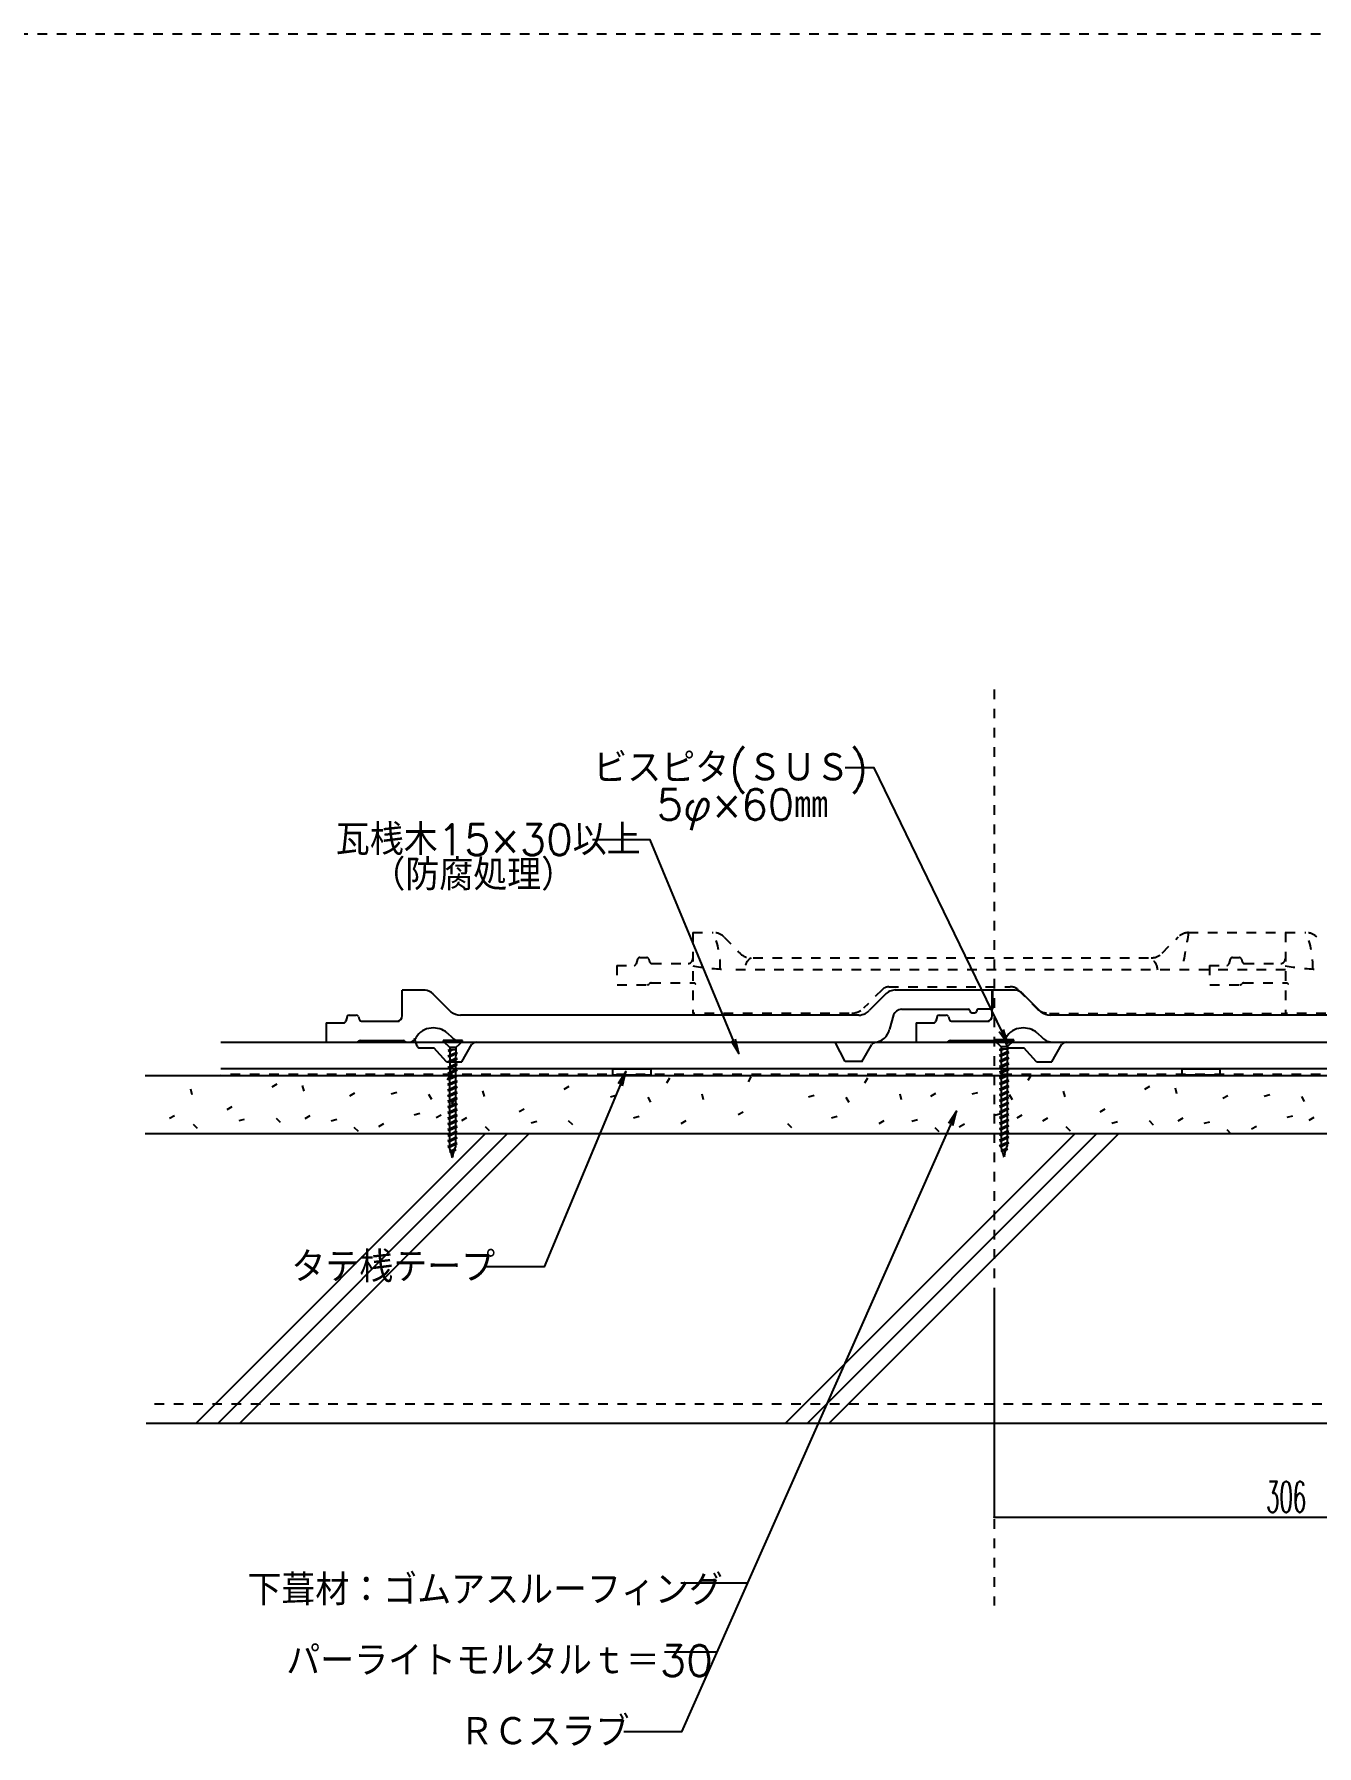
# Model space of a CAD drawing. Extents: x -1727 to 4652, y -2308 to 2357.
# Drawn here: x 3049 to 3714, y 1213 to 2100 of the extents above; entities that cross this region are included whole.
import ezdxf

# ---------------------------------------------------------------- set-up
doc = ezdxf.new("R2010")
doc.units = 0
doc.header["$LTSCALE"] = 5
doc.linetypes.add('DOT', pattern=[2, 1, -1])
for name, color, linetype in [('0-1', 7, 'CONTINUOUS'), ('0-2', 7, 'CONTINUOUS'), ('0-3', 7, 'CONTINUOUS'), ('0-4', 7, 'CONTINUOUS'), ('0-A', 7, 'CONTINUOUS'), ('0-F', 7, 'CONTINUOUS')]:
    doc.layers.add(name, color=color, linetype=linetype)
doc.styles.get("Standard").update_dxf_attribs({"font": 'txt.shx', "bigfont": 'extfont.shx'})

msp = doc.modelspace()

# ---------------------------------------------------------------- linework, layer by layer
at = {"layer": '0-1', "color": 4, "linetype": 'CONTINUOUS'}
for p, q in [((3260.9505, 1578.6172), (3260.9496, 1578.2014)), ((3271.0129, 1578.5936), (3260.9505, 1578.6172)), ((3271.0119, 1578.1778), (3271.0129, 1578.5936)), ((3546.8327, 1578.9947), (3546.8317, 1578.5789)), ((3546.8317, 1578.5789), (3550.2857, 1575.3686)), ((3546.8317, 1578.5789), (3556.8941, 1578.5553)), ((3556.895, 1578.9711), (3546.8327, 1578.9947)), ((3556.8941, 1578.5553), (3553.4078, 1575.3612)), ((3556.8941, 1578.5553), (3556.895, 1578.9711)), ((3260.9496, 1578.2014), (3271.0119, 1578.1778)), ((3260.9496, 1578.2014), (3264.4036, 1574.991)), ((3268.3675, 1572.0072), (3263.5616, 1570.5528)), ((3263.5616, 1570.5528), (3264.4202, 1571.0009)), ((3263.5616, 1570.5528), (3264.4181, 1570.1006)), ((3263.5684, 1573.4552), (3264.2437, 1573.7364)), ((3264.4954, 1573.7358), (3263.5684, 1573.4552)), ((3263.5684, 1573.4552), (3264.4249, 1573.0031)), ((3267.6969, 1573.7283), (3264.2437, 1573.7364)), ((3267.5227, 1573.7287), (3264.4006, 1573.736)), ((3267.5169, 1574.9837), (3264.4036, 1574.991)), ((3264.4181, 1570.1006), (3264.4133, 1568.0695)), ((3267.5088, 1571.5591), (3264.4181, 1570.1006)), ((3264.4249, 1573.0031), (3264.4202, 1571.0009)), ((3264.4202, 1571.0009), (3267.5109, 1572.4593)), ((3265.9703, 1573.7323), (3264.4249, 1573.0031)), ((3264.4296, 1574.9909), (3264.4266, 1573.7149)), ((3264.4266, 1573.7359), (3264.4266, 1573.7149)), ((3267.5088, 1571.5591), (3267.5041, 1569.5279)), ((3268.3675, 1572.0072), (3267.5088, 1571.5591)), ((3268.3675, 1572.0072), (3267.5109, 1572.4593)), ((3267.5169, 1574.9837), (3267.5139, 1573.7287)), ((3271.0119, 1578.1778), (3267.5256, 1574.9837)), ((3554.2496, 1572.3848), (3549.4437, 1570.9303)), ((3549.4437, 1570.9303), (3550.3024, 1571.3784)), ((3549.4437, 1570.9303), (3550.3003, 1570.4782)), ((3549.4505, 1573.8328), (3550.1258, 1574.1139)), ((3550.3776, 1574.1133), (3549.4505, 1573.8328)), ((3549.4505, 1573.8328), (3550.3071, 1573.3807)), ((3553.579, 1574.1058), (3550.1258, 1574.1139)), ((3553.4049, 1574.1062), (3550.2828, 1574.1136)), ((3553.399, 1575.3613), (3550.2857, 1575.3686)), ((3550.3003, 1570.4782), (3550.2955, 1568.4471)), ((3550.2955, 1568.4471), (3553.3862, 1569.9055)), ((3553.391, 1571.9367), (3550.3003, 1570.4782)), ((3550.3071, 1573.3807), (3550.3024, 1571.3784)), ((3550.3024, 1571.3784), (3553.3931, 1572.8369)), ((3551.8524, 1574.1099), (3550.3071, 1573.3807)), ((3550.3117, 1575.3685), (3550.3087, 1574.0925)), ((3550.3088, 1574.1135), (3550.3087, 1574.0925)), ((3553.391, 1571.9367), (3553.3862, 1569.9055)), ((3554.2428, 1569.4534), (3553.3862, 1569.9055)), ((3554.2496, 1572.3848), (3553.391, 1571.9367)), ((3554.2496, 1572.3848), (3553.3931, 1572.8369)), ((3553.399, 1575.3613), (3553.3961, 1574.1063)), ((3268.3469, 1563.213), (3263.541, 1561.7586)), ((3263.541, 1561.7586), (3264.3996, 1562.2067)), ((3263.541, 1561.7586), (3264.3975, 1561.3065)), ((3268.3537, 1566.1444), (3263.5478, 1564.69)), ((3263.5478, 1564.69), (3264.4065, 1565.1381)), ((3263.5478, 1564.69), (3264.4044, 1564.2379)), ((3268.3606, 1569.0758), (3263.5547, 1567.6214)), ((3263.5547, 1567.6214), (3264.4133, 1568.0695)), ((3263.5547, 1567.6214), (3264.4112, 1567.1693)), ((3264.3975, 1561.3065), (3264.3927, 1559.2753)), ((3267.4882, 1562.7649), (3264.3975, 1561.3065)), ((3264.4044, 1564.2379), (3264.3996, 1562.2067)), ((3264.4044, 1564.2379), (3264.3996, 1562.2067)), ((3264.3996, 1562.2067), (3267.4903, 1563.6652)), ((3267.4951, 1565.6963), (3264.4044, 1564.2379)), ((3264.4112, 1567.1693), (3264.4065, 1565.1381)), ((3264.4065, 1565.1381), (3267.4972, 1566.5966)), ((3267.502, 1568.6277), (3264.4112, 1567.1693)), ((3264.4133, 1568.0695), (3267.5041, 1569.5279)), ((3267.4882, 1562.7649), (3267.4835, 1560.7338)), ((3268.3469, 1563.213), (3267.4882, 1562.7649)), ((3267.4951, 1565.6963), (3267.4903, 1563.6652)), ((3268.3469, 1563.213), (3267.4903, 1563.6652)), ((3268.3537, 1566.1444), (3267.4951, 1565.6963)), ((3267.502, 1568.6277), (3267.4972, 1566.5966)), ((3268.3537, 1566.1444), (3267.4972, 1566.5966)), ((3268.3606, 1569.0758), (3267.502, 1568.6277)), ((3268.3606, 1569.0758), (3267.5041, 1569.5279)), ((3554.229, 1563.5906), (3549.4231, 1562.1362)), ((3549.4231, 1562.1362), (3550.2818, 1562.5843)), ((3549.4231, 1562.1362), (3550.2797, 1561.6841)), ((3554.2359, 1566.522), (3549.43, 1565.0676)), ((3549.43, 1565.0676), (3550.2886, 1565.5157)), ((3549.43, 1565.0676), (3550.2865, 1564.6154)), ((3554.2428, 1569.4534), (3549.4369, 1567.999)), ((3549.4369, 1567.999), (3550.2955, 1568.4471)), ((3549.4369, 1567.999), (3550.2934, 1567.5468)), ((3550.2797, 1561.6841), (3550.2749, 1559.6529)), ((3550.2749, 1559.6529), (3553.3656, 1561.1114)), ((3553.3704, 1563.1425), (3550.2797, 1561.6841)), ((3550.2865, 1564.6154), (3550.2818, 1562.5843)), ((3550.2865, 1564.6154), (3550.2818, 1562.5843)), ((3550.2818, 1562.5843), (3553.3725, 1564.0427)), ((3553.3773, 1566.0739), (3550.2865, 1564.6154)), ((3550.2934, 1567.5468), (3550.2886, 1565.5157)), ((3550.2886, 1565.5157), (3553.3794, 1566.9741)), ((3553.3841, 1569.0053), (3550.2934, 1567.5468)), ((3553.3704, 1563.1425), (3553.3656, 1561.1114)), ((3554.2222, 1560.6592), (3553.3656, 1561.1114)), ((3554.229, 1563.5906), (3553.3704, 1563.1425)), ((3553.3773, 1566.0739), (3553.3725, 1564.0427)), ((3554.229, 1563.5906), (3553.3725, 1564.0427)), ((3554.2359, 1566.522), (3553.3773, 1566.0739)), ((3553.3841, 1569.0053), (3553.3794, 1566.9741)), ((3554.2359, 1566.522), (3553.3794, 1566.9741)), ((3554.2428, 1569.4534), (3553.3841, 1569.0053)), ((3268.3263, 1554.4189), (3263.5203, 1552.9645)), ((3263.5203, 1552.9645), (3264.379, 1553.4126)), ((3263.5203, 1552.9645), (3264.3769, 1552.5123)), ((3268.3331, 1557.3503), (3263.5272, 1555.8958)), ((3263.5272, 1555.8958), (3264.3859, 1556.344)), ((3263.5272, 1555.8958), (3264.3837, 1555.4437)), ((3268.34, 1560.2817), (3263.5341, 1558.8272)), ((3263.5341, 1558.8272), (3264.3927, 1559.2753)), ((3263.5341, 1558.8272), (3264.3906, 1558.3751)), ((3264.3769, 1552.5123), (3264.3721, 1550.4812)), ((3264.3721, 1550.4812), (3267.4629, 1551.9396)), ((3267.4676, 1553.9708), (3264.3769, 1552.5123)), ((3264.3837, 1555.4437), (3264.379, 1553.4126)), ((3264.379, 1553.4126), (3267.4697, 1554.871)), ((3267.4745, 1556.9022), (3264.3837, 1555.4437)), ((3264.3906, 1558.3751), (3264.3859, 1556.344)), ((3264.3859, 1556.344), (3267.4766, 1557.8024)), ((3267.4814, 1559.8336), (3264.3906, 1558.3751)), ((3264.3927, 1559.2753), (3267.4835, 1560.7338)), ((3267.4676, 1553.9708), (3267.4629, 1551.9396)), ((3268.3194, 1551.4875), (3267.4629, 1551.9396)), ((3268.3263, 1554.4189), (3267.4676, 1553.9708)), ((3267.4745, 1556.9022), (3267.4697, 1554.871)), ((3268.3263, 1554.4189), (3267.4697, 1554.871)), ((3268.3331, 1557.3503), (3267.4745, 1556.9022)), ((3267.4814, 1559.8336), (3267.4766, 1557.8024)), ((3268.3331, 1557.3503), (3267.4766, 1557.8024)), ((3268.34, 1560.2817), (3267.4814, 1559.8336)), ((3268.34, 1560.2817), (3267.4835, 1560.7338)), ((3554.2084, 1554.7965), (3549.4025, 1553.342)), ((3549.4025, 1553.342), (3550.2612, 1553.7901)), ((3549.4025, 1553.342), (3550.259, 1552.8899)), ((3554.2153, 1557.7279), (3549.4094, 1556.2734)), ((3549.4094, 1556.2734), (3550.268, 1556.7215)), ((3549.4094, 1556.2734), (3550.2659, 1555.8213)), ((3554.2222, 1560.6592), (3549.4163, 1559.2048)), ((3549.4163, 1559.2048), (3550.2749, 1559.6529)), ((3549.4163, 1559.2048), (3550.2728, 1558.7527)), ((3550.259, 1552.8899), (3550.2543, 1550.8588)), ((3550.2543, 1550.8588), (3553.345, 1552.3172)), ((3553.3498, 1554.3484), (3550.259, 1552.8899)), ((3550.2659, 1555.8213), (3550.2612, 1553.7901)), ((3550.2612, 1553.7901), (3553.3519, 1555.2486)), ((3553.3567, 1557.2798), (3550.2659, 1555.8213)), ((3550.2728, 1558.7527), (3550.268, 1556.7215)), ((3550.268, 1556.7215), (3553.3588, 1558.18)), ((3553.3635, 1560.2111), (3550.2728, 1558.7527)), ((3553.3498, 1554.3484), (3553.345, 1552.3172)), ((3554.2016, 1551.8651), (3553.345, 1552.3172)), ((3554.2084, 1554.7965), (3553.3498, 1554.3484)), ((3553.3567, 1557.2798), (3553.3519, 1555.2486)), ((3554.2084, 1554.7965), (3553.3519, 1555.2486)), ((3554.2153, 1557.7279), (3553.3567, 1557.2798)), ((3553.3635, 1560.2111), (3553.3588, 1558.18)), ((3554.2153, 1557.7279), (3553.3588, 1558.18)), ((3554.2222, 1560.6592), (3553.3635, 1560.2111)), ((3268.3056, 1545.6248), (3263.4997, 1544.1703)), ((3263.4997, 1544.1703), (3264.3584, 1544.6184)), ((3263.4997, 1544.1703), (3264.3563, 1543.7182)), ((3268.3125, 1548.5561), (3263.5066, 1547.1017)), ((3263.5066, 1547.1017), (3264.3652, 1547.5498)), ((3263.5066, 1547.1017), (3264.3631, 1546.6496)), ((3268.3194, 1551.4875), (3263.5135, 1550.0331)), ((3263.5135, 1550.0331), (3264.3721, 1550.4812)), ((3263.5135, 1550.0331), (3264.37, 1549.581)), ((3264.3563, 1543.7182), (3264.3515, 1541.687)), ((3264.3515, 1541.687), (3267.4422, 1543.1455)), ((3267.447, 1545.1767), (3264.3563, 1543.7182)), ((3264.3631, 1546.6496), (3264.3584, 1544.6184)), ((3264.3584, 1544.6184), (3267.4491, 1546.0769)), ((3267.4539, 1548.108), (3264.3631, 1546.6496)), ((3264.37, 1549.581), (3264.3652, 1547.5498)), ((3264.3652, 1547.5498), (3267.456, 1549.0083)), ((3267.4607, 1551.0394), (3264.37, 1549.581)), ((3267.447, 1545.1767), (3267.4422, 1543.1455)), ((3268.2988, 1542.6934), (3267.4422, 1543.1455)), ((3268.3056, 1545.6248), (3267.447, 1545.1767)), ((3267.4539, 1548.108), (3267.4491, 1546.0769)), ((3268.3056, 1545.6248), (3267.4491, 1546.0769)), ((3268.3125, 1548.5561), (3267.4539, 1548.108)), ((3267.4607, 1551.0394), (3267.456, 1549.0083)), ((3268.3125, 1548.5561), (3267.456, 1549.0083)), ((3268.3194, 1551.4875), (3267.4607, 1551.0394)), ((3554.1809, 1543.071), (3549.375, 1541.6165)), ((3554.1878, 1546.0023), (3549.3819, 1544.5479)), ((3549.3819, 1544.5479), (3550.2405, 1544.996)), ((3549.3819, 1544.5479), (3550.2384, 1544.0958)), ((3554.1947, 1548.9337), (3549.3888, 1547.4793)), ((3549.3888, 1547.4793), (3550.2474, 1547.9274)), ((3549.3888, 1547.4793), (3550.2453, 1547.0272)), ((3554.2016, 1551.8651), (3549.3956, 1550.4107)), ((3549.3956, 1550.4107), (3550.2543, 1550.8588)), ((3549.3956, 1550.4107), (3550.2522, 1549.9585)), ((3550.2384, 1544.0958), (3550.2337, 1542.0646)), ((3550.2337, 1542.0646), (3553.3244, 1543.5231)), ((3553.3292, 1545.5542), (3550.2384, 1544.0958)), ((3550.2453, 1547.0272), (3550.2405, 1544.996)), ((3550.2405, 1544.996), (3553.3313, 1546.4545)), ((3553.336, 1548.4856), (3550.2453, 1547.0272)), ((3550.2522, 1549.9585), (3550.2474, 1547.9274)), ((3550.2474, 1547.9274), (3553.3382, 1549.3858)), ((3553.3429, 1551.417), (3550.2522, 1549.9585)), ((3554.1809, 1543.071), (3553.3223, 1542.6228)), ((3553.3292, 1545.5542), (3553.3244, 1543.5231)), ((3554.1809, 1543.071), (3553.3244, 1543.5231)), ((3554.1878, 1546.0023), (3553.3292, 1545.5542)), ((3553.336, 1548.4856), (3553.3313, 1546.4545)), ((3554.1878, 1546.0023), (3553.3313, 1546.4545)), ((3554.1947, 1548.9337), (3553.336, 1548.4856)), ((3553.3429, 1551.417), (3553.3382, 1549.3858)), ((3554.1947, 1548.9337), (3553.3382, 1549.3858)), ((3554.2016, 1551.8651), (3553.3429, 1551.417)), ((3268.285, 1536.8306), (3263.4791, 1535.3762)), ((3263.4791, 1535.3762), (3264.3378, 1535.8243)), ((3263.4791, 1535.3762), (3264.3356, 1534.9241)), ((3268.2919, 1539.762), (3263.486, 1538.3076)), ((3263.486, 1538.3076), (3264.3446, 1538.7557)), ((3263.486, 1538.3076), (3264.3425, 1537.8554)), ((3268.2988, 1542.6934), (3263.4929, 1541.2389)), ((3263.4929, 1541.2389), (3264.3515, 1541.687)), ((3263.4929, 1541.2389), (3264.3494, 1540.7868)), ((3264.3356, 1534.9241), (3264.3309, 1532.8929)), ((3264.3309, 1532.8929), (3267.4216, 1534.3514)), ((3267.4264, 1536.3825), (3264.3356, 1534.9241)), ((3264.3425, 1537.8554), (3264.3378, 1535.8243)), ((3264.3378, 1535.8243), (3267.4285, 1537.2827)), ((3267.4333, 1539.3139), (3264.3425, 1537.8554)), ((3264.3494, 1540.7868), (3264.3446, 1538.7557)), ((3264.3446, 1538.7557), (3267.4354, 1540.2141)), ((3267.4401, 1542.2453), (3264.3494, 1540.7868)), ((3267.4264, 1536.3825), (3267.4216, 1534.3514)), ((3268.2782, 1533.8992), (3267.4216, 1534.3514)), ((3268.285, 1536.8306), (3267.4264, 1536.3825)), ((3267.4333, 1539.3139), (3267.4285, 1537.2827)), ((3268.285, 1536.8306), (3267.4285, 1537.2827)), ((3268.2919, 1539.762), (3267.4333, 1539.3139)), ((3267.4401, 1542.2453), (3267.4354, 1540.2141)), ((3268.2919, 1539.762), (3267.4354, 1540.2141)), ((3268.2988, 1542.6934), (3267.4401, 1542.2453)), ((3554.1603, 1534.2768), (3549.3544, 1532.8224)), ((3554.1672, 1537.2082), (3549.3613, 1535.7538)), ((3549.3613, 1535.7538), (3550.2199, 1536.2019)), ((3549.3613, 1535.7538), (3550.2178, 1535.3016)), ((3554.1741, 1540.1396), (3549.3682, 1538.6851)), ((3549.3682, 1538.6851), (3550.2268, 1539.1332)), ((3549.3682, 1538.6851), (3550.2247, 1538.233)), ((3549.375, 1541.6165), (3550.2337, 1542.0646)), ((3549.375, 1541.6165), (3550.2316, 1541.1644)), ((3550.2178, 1535.3016), (3550.2131, 1533.2705)), ((3550.2131, 1533.2705), (3553.3038, 1534.7289)), ((3553.3086, 1536.7601), (3550.2178, 1535.3016)), ((3550.2247, 1538.233), (3550.2199, 1536.2019)), ((3550.2199, 1536.2019), (3553.3107, 1537.6603)), ((3553.3154, 1539.6915), (3550.2247, 1538.233)), ((3550.2316, 1541.1644), (3550.2268, 1539.1332)), ((3550.2268, 1539.1332), (3553.3175, 1540.5917)), ((3553.3223, 1542.6228), (3550.2316, 1541.1644)), ((3554.1603, 1534.2768), (3553.3017, 1533.8287)), ((3553.3086, 1536.7601), (3553.3038, 1534.7289)), ((3554.1603, 1534.2768), (3553.3038, 1534.7289)), ((3554.1672, 1537.2082), (3553.3086, 1536.7601)), ((3553.3154, 1539.6915), (3553.3107, 1537.6603)), ((3554.1672, 1537.2082), (3553.3107, 1537.6603)), ((3554.1741, 1540.1396), (3553.3154, 1539.6915)), ((3553.3223, 1542.6228), (3553.3175, 1540.5917)), ((3554.1741, 1540.1396), (3553.3175, 1540.5917)), ((3268.2644, 1528.0365), (3263.4585, 1526.582)), ((3263.4585, 1526.582), (3264.3171, 1527.0301)), ((3263.4585, 1526.582), (3264.315, 1526.1299)), ((3268.2713, 1530.9678), (3263.4654, 1529.5134)), ((3263.4654, 1529.5134), (3264.324, 1529.9615)), ((3263.4654, 1529.5134), (3264.3219, 1529.0613)), ((3268.2782, 1533.8992), (3263.4722, 1532.4448)), ((3263.4722, 1532.4448), (3264.3309, 1532.8929)), ((3263.4722, 1532.4448), (3264.3288, 1531.9927)), ((3264.315, 1526.1299), (3264.3103, 1524.0988)), ((3264.3103, 1524.0988), (3267.401, 1525.5572)), ((3267.4058, 1527.5884), (3264.315, 1526.1299)), ((3264.3219, 1529.0613), (3264.3171, 1527.0301)), ((3264.3171, 1527.0301), (3267.4079, 1528.4886)), ((3267.4126, 1530.5197), (3264.3219, 1529.0613)), ((3264.3288, 1531.9927), (3264.324, 1529.9615)), ((3264.324, 1529.9615), (3267.4148, 1531.42)), ((3267.4195, 1533.4511), (3264.3288, 1531.9927)), ((3267.4058, 1527.5884), (3267.401, 1525.5572)), ((3268.2575, 1525.1051), (3267.401, 1525.5572)), ((3268.2644, 1528.0365), (3267.4058, 1527.5884)), ((3267.4126, 1530.5197), (3267.4079, 1528.4886)), ((3268.2644, 1528.0365), (3267.4079, 1528.4886)), ((3268.2713, 1530.9678), (3267.4126, 1530.5197)), ((3267.4195, 1533.4511), (3267.4148, 1531.42)), ((3268.2713, 1530.9678), (3267.4148, 1531.42)), ((3268.2782, 1533.8992), (3267.4195, 1533.4511)), ((3554.1397, 1525.4827), (3549.3338, 1524.0282)), ((3554.1466, 1528.414), (3549.3407, 1526.9596)), ((3549.3407, 1526.9596), (3550.1993, 1527.4077)), ((3549.3407, 1526.9596), (3550.1972, 1526.5075)), ((3554.1535, 1531.3454), (3549.3475, 1529.891)), ((3549.3475, 1529.891), (3550.2062, 1530.3391)), ((3549.3475, 1529.891), (3550.2041, 1529.4389)), ((3549.3544, 1532.8224), (3550.2131, 1533.2705)), ((3549.3544, 1532.8224), (3550.2109, 1532.3702)), ((3550.1972, 1526.5075), (3550.1924, 1524.4763)), ((3550.1924, 1524.4763), (3553.2832, 1525.9348)), ((3553.2879, 1527.9659), (3550.1972, 1526.5075)), ((3550.2041, 1529.4389), (3550.1993, 1527.4077)), ((3550.1993, 1527.4077), (3553.2901, 1528.8662)), ((3553.2948, 1530.8973), (3550.2041, 1529.4389)), ((3550.2109, 1532.3702), (3550.2062, 1530.3391)), ((3550.2062, 1530.3391), (3553.2969, 1531.7975)), ((3553.3017, 1533.8287), (3550.2109, 1532.3702)), ((3554.1397, 1525.4827), (3553.2811, 1525.0346)), ((3553.2879, 1527.9659), (3553.2832, 1525.9348)), ((3554.1397, 1525.4827), (3553.2832, 1525.9348)), ((3554.1466, 1528.414), (3553.2879, 1527.9659)), ((3553.2948, 1530.8973), (3553.2901, 1528.8662)), ((3554.1466, 1528.414), (3553.2901, 1528.8662)), ((3554.1535, 1531.3454), (3553.2948, 1530.8973)), ((3553.3017, 1533.8287), (3553.2969, 1531.7975)), ((3554.1535, 1531.3454), (3553.2969, 1531.7975)), ((3268.2575, 1525.1051), (3263.4516, 1523.6506)), ((3263.4516, 1523.6506), (3264.3103, 1524.0988)), ((3263.4516, 1523.6506), (3264.3682, 1523.2269)), ((3267.3989, 1524.657), (3264.3682, 1523.2269)), ((3264.8892, 1521.4438), (3264.3682, 1523.2269)), ((3267.6468, 1521.991), (3264.4099, 1521.0113)), ((3264.4099, 1521.0113), (3264.8892, 1521.4438)), ((3264.4099, 1521.0113), (3265.1202, 1520.6535)), ((3264.8892, 1521.4438), (3267.1205, 1522.4967)), ((3266.8096, 1521.4507), (3265.1202, 1520.6535)), ((3265.6951, 1518.6858), (3265.1202, 1520.6535)), ((3265.37, 1518.3669), (3265.6951, 1518.6858)), ((3265.37, 1518.3669), (3265.7538, 1518.4851)), ((3265.37, 1518.3669), (3265.8401, 1518.1897)), ((3265.8401, 1518.1897), (3265.7538, 1518.4851)), ((3265.8401, 1518.1897), (3265.9455, 1518.5442)), ((3265.9455, 1518.5442), (3266.4323, 1518.6941)), ((3266.108, 1519.0908), (3266.8096, 1521.4507)), ((3266.4323, 1518.6941), (3266.108, 1519.0908)), ((3267.6468, 1521.991), (3266.8096, 1521.4507)), ((3267.1205, 1522.4967), (3267.396, 1523.4234)), ((3267.6468, 1521.991), (3267.1205, 1522.4967)), ((3267.3989, 1524.657), (3267.396, 1523.4234)), ((3268.2575, 1525.1051), (3267.3989, 1524.657)), ((3549.3338, 1524.0282), (3550.1924, 1524.4763)), ((3549.3338, 1524.0282), (3550.2504, 1523.6044)), ((3553.2811, 1525.0346), (3550.2504, 1523.6044)), ((3550.7714, 1521.8214), (3550.2504, 1523.6044)), ((3553.529, 1522.3685), (3550.2921, 1521.3889)), ((3550.2921, 1521.3889), (3550.7714, 1521.8214)), ((3550.2921, 1521.3889), (3551.0023, 1521.0311)), ((3550.7714, 1521.8214), (3553.0027, 1522.8743)), ((3552.6917, 1521.8283), (3551.0023, 1521.0311)), ((3551.5773, 1519.0634), (3551.0023, 1521.0311)), ((3551.2522, 1518.7445), (3551.5773, 1519.0634)), ((3551.2522, 1518.7445), (3551.6359, 1518.8627)), ((3551.2522, 1518.7445), (3551.7223, 1518.5673)), ((3551.7223, 1518.5673), (3551.6359, 1518.8627)), ((3551.7223, 1518.5673), (3551.8276, 1518.9217)), ((3551.8276, 1518.9217), (3552.3145, 1519.0717)), ((3551.9901, 1519.4683), (3552.6917, 1521.8283)), ((3552.3145, 1519.0717), (3551.9901, 1519.4683)), ((3553.529, 1522.3685), (3552.6917, 1521.8283)), ((3553.0027, 1522.8743), (3553.2782, 1523.8009)), ((3553.529, 1522.3685), (3553.0027, 1522.8743)), ((3553.2811, 1525.0346), (3553.2782, 1523.8009))]:
    msp.add_line(p, q, dxfattribs=at)
at = {"layer": '0-1', "color": 3, "linetype": 'CONTINUOUS'}
for p, q in [((3145.7113, 1577.8227), (3952.6217, 1577.8227)), ((3145.7113, 1564.1539), (3952.6217, 1564.1539))]:
    msp.add_line(p, q, dxfattribs=at)
at = {"layer": '0-1', "color": 7, "linetype": 'DOT'}
for p, q in [((4005.8071, 1560.9764), (3145.7113, 1560.9764)), ((3145.7113, 1560.4355), (3901.4149, 1560.4355))]:
    msp.add_line(p, q, dxfattribs=at)
at = {"layer": '0-1', "color": 4, "linetype": 'CONTINUOUS'}
for points in [[(3267.6969, 1573.7283), (3267.6779, 1573.665), (3267.6599, 1573.6015), (3267.6429, 1573.5377), (3267.6269, 1573.4737), (3267.612, 1573.4096), (3267.598, 1573.3452), (3267.5851, 1573.2806), (3267.5732, 1573.2159), (3267.5623, 1573.1511), (3267.5525, 1573.0861), (3267.5437, 1573.021), (3267.5359, 1572.9558), (3267.5291, 1572.8905), (3267.5234, 1572.8251), (3267.5187, 1572.7596), (3267.5151, 1572.6941), (3267.5125, 1572.6285), (3267.5109, 1572.5629), (3267.5104, 1572.4973), (3267.5109, 1572.4317)], [(3553.579, 1574.1058), (3553.56, 1574.0426), (3553.5421, 1573.979), (3553.5251, 1573.9153), (3553.5091, 1573.8513), (3553.4941, 1573.7871), (3553.4802, 1573.7228), (3553.4673, 1573.6582), (3553.4554, 1573.5935), (3553.4445, 1573.5287), (3553.4347, 1573.4637), (3553.4258, 1573.3986), (3553.418, 1573.3333), (3553.4113, 1573.268), (3553.4056, 1573.2026), (3553.4009, 1573.1372), (3553.3973, 1573.0716), (3553.3946, 1573.0061), (3553.3931, 1572.9405), (3553.3925, 1572.8749), (3553.3931, 1572.8093)]]:
    msp.add_lwpolyline(points, dxfattribs=at)
at = {"layer": '0-1', "color": 7, "linetype": 'CONTINUOUS'}
for points in [[(3348.8454, 1560.8183), (3368.8454, 1560.8183), (3368.8454, 1563.8183), (3348.8454, 1563.8183), (3348.8454, 1560.8183)], [(3643.8188, 1560.8183), (3663.8188, 1560.8183), (3663.8188, 1563.8183), (3643.8188, 1563.8183), (3643.8188, 1560.8183)]]:
    msp.add_lwpolyline(points, close=True, dxfattribs=at)
at = {"layer": '0-2', "color": 2, "linetype": 'DOT'}
for p, q in [((3390.4184, 1634.5159), (3401.0337, 1634.5159)), ((3390.4184, 1634.5159), (3390.4184, 1592.6697)), ((3406.67, 1632.1698), (3414.1473, 1624.6406)), ((3633.6788, 1623.8841), (3642.0224, 1632.3045)), ((3647.4015, 1634.52), (3697.5854, 1634.52)), ((3697.5854, 1634.5159), (3697.5854, 1592.6697)), ((3697.5854, 1634.5159), (3708.2008, 1634.5159)), ((3697.5854, 1634.5159), (3697.5854, 1592.6697)), ((3351.0693, 1617.4948), (3360.074, 1617.4948)), ((3351.0693, 1617.4948), (3351.0693, 1607.61)), ((3361.8129, 1620.8143), (3361.1272, 1618.3875)), ((3362.9414, 1621.5987), (3366.5503, 1621.5987)), ((3367.6631, 1620.8143), (3368.056, 1619.4434)), ((3369.2521, 1618.4503), (3388.7455, 1618.4503)), ((3697.669, 1615.23), (3409.4935, 1615.23)), ((3421.6826, 1621.4212), (3627.857, 1621.4212)), ((3658.2364, 1617.4948), (3658.2364, 1607.61)), ((3658.2364, 1617.4948), (3667.241, 1617.4948)), ((3668.9799, 1620.8143), (3668.2942, 1618.3875)), ((3670.1084, 1621.5987), (3673.7173, 1621.5987)), ((3674.8302, 1620.8143), (3675.223, 1619.4434)), ((3676.4191, 1618.4503), (3695.9125, 1618.4503)), ((3351.2434, 1607.5237), (3366.8886, 1607.5237)), ((3368.8889, 1608.4263), (3391.3979, 1608.4263)), ((3492.083, 1606.4126), (3554.9853, 1606.4126)), ((3658.4104, 1607.5237), (3674.0556, 1607.5237)), ((3676.056, 1608.4263), (3698.565, 1608.4263)), ((3488.5087, 1604.9321), (3478.9214, 1595.3448)), ((3559.0534, 1604.9321), (3569.2194, 1594.7662)), ((3471.4078, 1592.6697), (3390.4184, 1592.6697)), ((3575.2961, 1592.6697), (3697.5854, 1592.6697)), ((3778.5748, 1592.6697), (3697.5854, 1592.6697))]:
    msp.add_line(p, q, dxfattribs=at)
at = {"layer": '0-2', "color": 2, "linetype": 'CONTINUOUS'}
for p, q in [((3251.6707, 1604.736), (3239.8155, 1604.736)), ((3239.8155, 1591.3738), (3239.8155, 1604.736)), ((3255.5579, 1603.0045), (3265.0534, 1593.5535)), ((3490.042, 1602.3811), (3481.8064, 1594.0884)), ((3495.3823, 1604.8135), (3545.6266, 1604.8135)), ((3545.6266, 1591.3738), (3545.6266, 1604.736)), ((3557.4817, 1604.736), (3545.6266, 1604.736)), ((3545.6923, 1604.715), (3545.6923, 1594.8039)), ((3561.369, 1603.0045), (3570.8645, 1593.5535)), ((3200.4665, 1587.7149), (3209.4711, 1587.7149)), ((3200.4665, 1587.7149), (3200.4665, 1577.8301)), ((3211.21, 1591.0344), (3210.5243, 1588.6076)), ((3212.3385, 1591.8188), (3215.9474, 1591.8188)), ((3217.0603, 1591.0344), (3217.4531, 1589.6636)), ((3218.6492, 1588.6705), (3238.1426, 1588.6705)), ((3476.4382, 1591.7427), (3270.0372, 1591.7427)), ((3494.3645, 1591.8468), (3492.3174, 1584.4752)), ((3498.5484, 1594.7865), (3533.1147, 1594.7865)), ((3506.2775, 1587.7149), (3506.2775, 1577.8301)), ((3506.2775, 1587.7149), (3515.2822, 1587.7149)), ((3517.021, 1591.0344), (3516.3354, 1588.6076)), ((3518.1496, 1591.8188), (3521.7584, 1591.8188)), ((3522.8713, 1591.0344), (3523.2641, 1589.6636)), ((3524.4602, 1588.6705), (3543.9537, 1588.6705)), ((3533.9028, 1594.2767), (3534.1064, 1593.5917)), ((3536.5439, 1592.8286), (3535.1141, 1592.8286)), ((3537.6755, 1594.2119), (3537.4989, 1593.5917)), ((3545.6923, 1594.8039), (3538.1672, 1594.8039)), ((3782.2492, 1591.7427), (3575.8483, 1591.7427)), ((3218.2861, 1578.6464), (3240.7951, 1578.6464)), ((3247.5185, 1575.5965), (3246.1257, 1579.8108)), ((3263.1417, 1582.5961), (3265.7154, 1580.0967)), ((3524.0971, 1578.6464), (3546.6061, 1578.6464)), ((3553.3295, 1575.5965), (3551.9367, 1579.8108)), ((3568.9528, 1582.5961), (3571.5265, 1580.0967)), ((3200.6405, 1577.7438), (3216.2857, 1577.7438)), ((3248.7307, 1574.8184), (3256.1487, 1574.8184)), ((3262.6938, 1567.6459), (3256.1487, 1574.8184)), ((3270.6516, 1567.6459), (3275.9205, 1576.678)), ((3271.3961, 1577.7438), (3484.7783, 1577.7438)), ((3469.3191, 1567.7304), (3464.1969, 1577.8234)), ((3478.0971, 1567.6486), (3483.2579, 1576.5891)), ((3506.4516, 1577.7438), (3522.0968, 1577.7438)), ((3554.5417, 1574.8184), (3561.9598, 1574.8184)), ((3568.5049, 1567.6459), (3561.9598, 1574.8184)), ((3576.4626, 1567.6459), (3581.7315, 1576.678)), ((3577.2071, 1577.7438), (3790.5893, 1577.7438)), ((3262.6938, 1567.6459), (3270.6516, 1567.6459)), ((3478.1443, 1567.7304), (3469.3191, 1567.7304)), ((3568.5049, 1567.6459), (3576.4626, 1567.6459))]:
    msp.add_line(p, q, dxfattribs=at)
at = {"layer": '0-2', "color": 2, "linetype": 'DOT'}
for centre, radius, start, end in [((3401.0303, 1626.5642), 7.9517, 44.8267, 89.9753), ((3358.6638, 1616.5569), 46.0189, 358.8291, 382.9702), ((3647.4894, 1626.6533), 7.8628, 90.4761, 134.0511), ((5806.1698, 1240.0387), 2194.5149, 169.6443, 170.1559), ((3708.1973, 1626.5642), 7.9517, 44.8267, 89.9753), ((3665.8308, 1616.5569), 46.0189, 358.8291, 382.9702), ((3420.6961, 1629.7023), 8.277, 217.7016, 266.9332), ((3627.907, 1629.4317), 8.0056, 271.0628, 316.1349), ((3359.8526, 1618.8513), 1.3563, 279.3936, 340.0066), ((3363.0444, 1620.2503), 1.3545, 94.6967, 155.3956), ((3366.4316, 1620.2503), 1.3545, 24.6042, 85.3077), ((3369.3622, 1619.7999), 1.354, 195.2621, 265.3338), ((3387.7064, 1621.1579), 2.712, 275.6876, 359.911), ((3419.7705, 1813.3126), 198.2717, 261.4664, 266.2489), ((3424.2099, 1615.5367), 6.8857, 121.184, 184.005), ((3621.6761, 1613.9458), 9.8322, 7.5048, 49.5469), ((3667.0197, 1618.8513), 1.3563, 279.3936, 340.0066), ((3670.2115, 1620.2503), 1.3545, 94.6967, 155.3956), ((3673.5986, 1620.2503), 1.3545, 24.6042, 85.3077), ((3676.5292, 1619.7999), 1.354, 195.2621, 265.3338), ((3694.8735, 1621.1579), 2.712, 275.6876, 359.911), ((3726.9376, 1813.3126), 198.2717, 261.4664, 266.2489), ((3366.8519, 1608.9144), 1.3912, 270.5608, 317.5045), ((3368.9061, 1607.0271), 1.3994, 90.7027, 137.3587), ((3390.6292, 1606.7561), 1.6842, 39.6692, 80.9986), ((3492.2072, 1601.0579), 5.3562, 91.3288, 133.6711), ((3555.3853, 1601.1825), 5.2455, 45.63, 94.3735), ((3674.019, 1608.9144), 1.3912, 270.5608, 317.5045), ((3676.0731, 1607.0271), 1.3994, 90.7027, 137.3587), ((3697.7963, 1606.7561), 1.6842, 39.6692, 80.9986), ((3472.0978, 1602.6271), 9.9797, 273.8263, 313.1375), ((3575.3109, 1602.5676), 9.8979, 232.0167, 269.9144)]:
    msp.add_arc(centre, radius, start, end, dxfattribs=at)
at = {"layer": '0-2', "color": 2, "linetype": 'CONTINUOUS'}
for centre, radius, start, end in [((3250.5043, 1596.8868), 7.9354, 47.6136, 81.5477), ((3495.7787, 1596.8648), 7.9586, 92.8551, 136.1225), ((3556.3153, 1596.8868), 7.9354, 47.6136, 81.5477), ((3209.2498, 1589.0714), 1.3563, 279.3936, 340.0066), ((3212.4416, 1590.4704), 1.3545, 94.6967, 155.3956), ((3215.8287, 1590.4705), 1.3545, 24.6042, 85.3077), ((3218.7593, 1590.02), 1.354, 195.2621, 265.3338), ((3237.1035, 1591.378), 2.712, 275.6876, 359.911), ((3270.0758, 1599.6123), 7.8698, 230.3435, 269.7193), ((3476.1937, 1599.5969), 7.8561, 271.7835, 298.3869), ((3476.1211, 1599.7397), 8.0162, 298.3583, 315.1724), ((3498.9642, 1589.7476), 5.0561, 94.7176, 155.4691), ((3515.0608, 1589.0714), 1.3563, 279.3936, 340.0066), ((3518.2526, 1590.4704), 1.3545, 94.6967, 155.3956), ((3521.6398, 1590.4705), 1.3545, 24.6042, 85.3077), ((3524.5704, 1590.02), 1.354, 195.2621, 265.3338), ((3533.0782, 1593.8967), 0.9079, 24.7452, 87.6957), ((3535.2167, 1594.0008), 1.1833, 200.2286, 265.0267), ((3536.3961, 1593.9927), 1.1734, 277.237, 340.0187), ((3538.5243, 1593.9003), 0.9034, 94.6845, 157.8226), ((3542.9146, 1591.378), 2.712, 275.6876, 359.911), ((3575.8869, 1599.6123), 7.8698, 230.3435, 269.7193), ((3218.3032, 1577.2472), 1.3994, 90.7027, 137.3587), ((3240.0264, 1576.9762), 1.6842, 39.6692, 80.9986), ((3242.8109, 1582.783), 5.0383, 274.6278, 328.4766), ((3255.2761, 1575.8081), 9.2519, 92.9199, 152.02), ((3256.0445, 1573.8635), 11.2529, 50.8982, 96.3246), ((3271.3986, 1585.7837), 8.0399, 225.0191, 269.982), ((3484.342, 1585.8417), 8.0916, 273.0906, 350.2777), ((3524.1143, 1577.2472), 1.3994, 90.7027, 137.3587), ((3545.8374, 1576.9762), 1.6842, 39.6692, 80.9986), ((3548.622, 1582.783), 5.0383, 274.6278, 328.4766), ((3561.0872, 1575.8081), 9.2519, 92.9199, 152.02), ((3561.8555, 1573.8635), 11.2529, 50.8982, 96.3246), ((3577.2097, 1585.7837), 8.0399, 225.0191, 269.982), ((3216.249, 1579.1345), 1.3912, 270.5608, 317.5045), ((3242.7657, 1581.2531), 3.5119, 245.7412, 275.1431), ((3248.733, 1576.2021), 1.3571, 206.5019, 269.9002), ((3278.0729, 1575.025), 2.7139, 90.0708, 142.4764), ((3484.3861, 1575.834), 1.3576, 90.085, 146.2039), ((3522.0601, 1579.1345), 1.3912, 270.5608, 317.5045), ((3548.5767, 1581.2531), 3.5119, 245.7412, 275.1431), ((3554.5441, 1576.2021), 1.3571, 206.5019, 269.9002), ((3583.8839, 1575.025), 2.7139, 90.0708, 142.4764)]:
    msp.add_arc(centre, radius, start, end, dxfattribs=at)
at = {"layer": '0-3', "color": 7, "linetype": 'CONTINUOUS'}
for p, q in [((3546.6819, 1448.885), (3546.6819, 1331.639)), ((3546.6819, 1331.639), (3852.6819, 1331.639)), ((3384.2995, 1297.5325), (3418.6835, 1297.5325)), ((3375.7663, 1261.8937), (3402.8719, 1261.8937))]:
    msp.add_line(p, q, dxfattribs=at)
for points in [[(3553.6429, 1577.0602), (3484.3468, 1719.8576), (3469.3468, 1719.8576)], [(3414.3479, 1571.9656), (3368.3974, 1682.6646), (3338.3974, 1682.6646)], [(3410.3181, 1578.4133), (3414.3479, 1571.9656), (3412.6271, 1579.3718)], [(3549.244, 1583.2619), (3553.6429, 1577.0602), (3551.4931, 1584.3534)], [(3355.7008, 1562.5233), (3313.3684, 1461.3147), (3283.3684, 1461.3147)], [(3353.9599, 1555.1218), (3355.7008, 1562.5233), (3351.6535, 1556.0865)], [(3527.091, 1541.9661), (3384.6322, 1220.4458), (3354.6322, 1220.4458)], [(3525.1956, 1534.6027), (3527.091, 1541.9661), (3522.9099, 1535.6154)]]:
    msp.add_lwpolyline(points, dxfattribs=at)
at = {"layer": '0-3', "color": 7}
msp.add_point((3546.6819, 1331.639), dxfattribs=at)
at = {"layer": '0-4', "color": 7, "linetype": 'CONTINUOUS'}
for p, q in [((3263.3218, 1558.2313), (3264.8218, 1560.8295)), ((3129.9935, 1553.6138), (3130.7698, 1550.7159)), ((3172.3544, 1554.6294), (3174.9524, 1556.1294)), ((3187.9835, 1555.3256), (3188.7599, 1552.4276)), ((3281.4201, 1552.4729), (3282.1965, 1549.575)), ((3323.7811, 1553.4885), (3326.3791, 1554.9885)), ((3376.9483, 1556.6662), (3378.4482, 1559.2644)), ((3419.2077, 1557.1233), (3420.7078, 1559.7213)), ((3479.619, 1556.6662), (3481.119, 1559.2644)), ((3564.3268, 1558.1138), (3565.8268, 1560.7121)), ((3582.4251, 1552.3555), (3583.2015, 1549.4575)), ((3624.7861, 1553.3711), (3627.3841, 1554.871)), ((3640.4152, 1554.0672), (3641.1916, 1551.1693)), ((3151.5547, 1544.2291), (3148.9566, 1542.7294)), ((3212.7042, 1549.9652), (3215.3021, 1551.4652)), ((3236.9972, 1551.6502), (3234.0994, 1550.8738)), ((3253.4499, 1550.8274), (3254.9501, 1548.2291)), ((3266.877, 1548.2133), (3265.3767, 1545.615)), ((3302.9814, 1543.0881), (3300.3833, 1541.5885)), ((3350.6237, 1550.0851), (3347.7259, 1549.3087)), ((3367.0763, 1549.2623), (3368.5766, 1546.664)), ((3395.0466, 1550.9078), (3395.823, 1548.0099)), ((3453.2944, 1550.0851), (3450.3966, 1549.3087)), ((3469.7471, 1549.2623), (3471.2473, 1546.664)), ((3497.7173, 1550.9078), (3498.4937, 1548.0099)), ((3513.7092, 1549.8478), (3516.3071, 1551.3477)), ((3538.0022, 1551.5327), (3535.1044, 1550.7564)), ((3554.4549, 1550.71), (3555.9551, 1548.1117)), ((3665.1358, 1548.7069), (3667.7338, 1550.2068)), ((3689.4289, 1550.3918), (3686.5311, 1549.6154)), ((3705.8815, 1549.5691), (3707.3818, 1546.9708)), ((3121.7668, 1539.6288), (3119.1689, 1538.1289)), ((3131.408, 1535.2352), (3133.5293, 1533.1139)), ((3155.2072, 1537.1216), (3158.105, 1537.8983)), ((3174.4457, 1538.3511), (3176.5669, 1536.2298)), ((3191.9044, 1539.5648), (3189.3063, 1538.0652)), ((3203.0085, 1537.0169), (3205.9063, 1537.7936)), ((3230.1559, 1535.3721), (3227.5579, 1533.8721)), ((3246.0461, 1540.1328), (3248.9439, 1540.9095)), ((3259.9438, 1539.9723), (3257.3457, 1538.4726)), ((3273.1935, 1538.4879), (3270.5955, 1536.988)), ((3306.6339, 1535.9807), (3309.5317, 1536.7574)), ((3325.8723, 1537.2102), (3327.9936, 1535.0889)), ((3359.6726, 1538.5677), (3362.5704, 1539.3444)), ((3386.82, 1536.9228), (3384.222, 1535.4229)), ((3416.6079, 1541.523), (3414.0098, 1540.0234)), ((3439.4988, 1535.6451), (3441.6201, 1533.5238)), ((3462.3433, 1538.5677), (3465.2411, 1539.3444)), ((3489.4907, 1536.9228), (3486.8927, 1535.4229)), ((3504.0135, 1536.8995), (3506.9113, 1537.6762)), ((3531.1609, 1535.2546), (3528.5629, 1533.7547)), ((3547.0511, 1540.0154), (3549.9489, 1540.7921)), ((3560.9488, 1539.8548), (3558.3507, 1538.3552)), ((3574.1985, 1538.3705), (3571.6006, 1536.8705)), ((3603.9864, 1542.9707), (3601.3883, 1541.4711)), ((3607.6389, 1535.8633), (3610.5367, 1536.6399)), ((3626.8773, 1537.0927), (3628.9986, 1534.9714)), ((3644.3361, 1538.3065), (3641.738, 1536.8068)), ((3655.4402, 1535.7586), (3658.338, 1536.5353)), ((3698.4778, 1538.8745), (3701.3756, 1539.6511)), ((3712.3755, 1538.7139), (3709.7773, 1537.2143)), ((3132.8816, 1380.2314), (3282.8816, 1530.2314)), ((3144.1953, 1380.2314), (3294.1953, 1530.2314)), ((3155.509, 1380.2314), (3305.509, 1530.2314)), ((3214.7954, 1533.6868), (3216.9166, 1531.5656)), ((3282.8347, 1534.0943), (3284.956, 1531.973)), ((3438.3517, 1380.2314), (3588.3517, 1530.2314)), ((3449.6654, 1380.2314), (3599.6654, 1530.2314)), ((3460.9791, 1380.2314), (3610.9791, 1530.2314)), ((3515.8004, 1533.5694), (3517.9217, 1531.4481)), ((3583.8397, 1533.9768), (3585.961, 1531.8556)), ((3667.2271, 1532.4285), (3669.3483, 1530.3072)), ((3682.5876, 1534.1137), (3679.9896, 1532.6138))]:
    msp.add_line(p, q, dxfattribs=at)
at = {"layer": '0-4', "color": 4, "linetype": 'CONTINUOUS'}
for p, q in [((3961.3904, 1560.2314), (3106.4929, 1560.2314)), ((4036.3904, 1530.2314), (3106.4929, 1530.2314)), ((3911.3904, 1380.2314), (3107.005, 1380.2314))]:
    msp.add_line(p, q, dxfattribs=at)
at = {"layer": '0-4', "color": 4, "linetype": 'DOT'}
msp.add_line((4026.3904, 1390.2314), (3107.005, 1390.2314), dxfattribs=at)
at = {"layer": '0-A', "color": 7, "linetype": 'DOT'}
msp.add_line((4635.7424, 2100), (-1726.8095, 2100), dxfattribs=at)
at = {"layer": '0-F', "color": 1, "linetype": 'DOT'}
msp.add_line((3546.6819, 1760.5462), (3546.6819, 1285.9095), dxfattribs=at)

# ---------------------------------------------------------------- texts
at = {"layer": '0-3', "color": 7}
for s, p in [('ビスピタ(ＳＵＳ)', (3338.8468, 1711.8576)), ('5φ×60㎜', (3371.6791, 1692.919)), ('瓦桟木15×30以上', (3205.3974, 1674.6646)), ('（防腐処理）', (3223.8374, 1656.4697)), ('タテ桟テープ', (3182.3684, 1453.3147)), ('下葺材：ゴムアスルーフィング', (3159.578, 1285.9971)), ('パーライトモルタルｔ＝30', (3179.7152, 1249.2936)), ('ＲＣスラブ', (3269.6322, 1212.4458))]:
    msp.add_text(s, height=16, dxfattribs=at).set_placement(p)
at = {"layer": '0-3', "color": 7, "width": 0.5}
msp.add_text('306', height=16, dxfattribs=at).set_placement((3687.6819, 1334.139))

doc.saveas('drawing.dxf')
